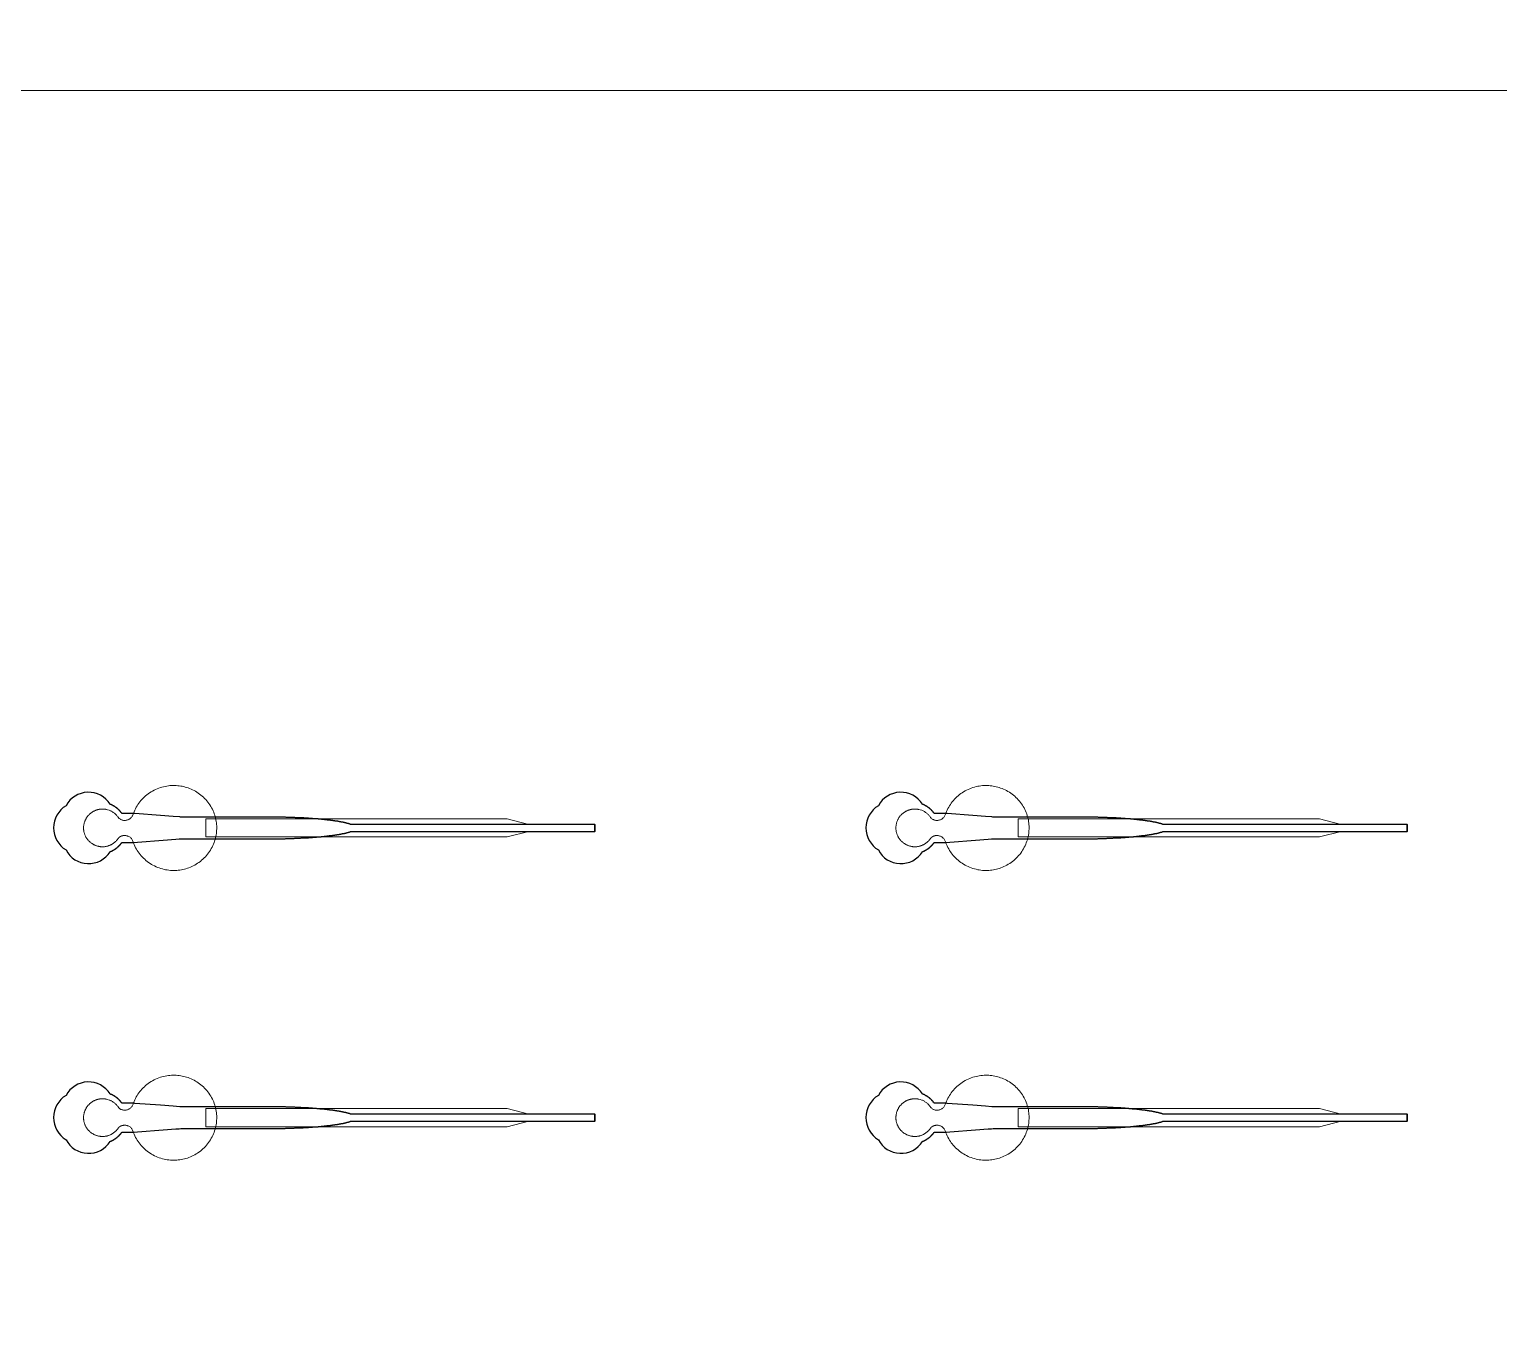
# Model space of a CAD drawing. Header units: inches. Extents: x -52997 to 52003, y -52254 to 52746.
# Drawn here: x 12272 to 22411, y 8292 to 17323 of the extents above; entities that cross this region are included whole.
import ezdxf

# ---------------------------------------------------------------- set-up
doc = ezdxf.new("R2010")
doc.units = ezdxf.units.IN
doc.header["$MEASUREMENT"] = 0
doc.layers.add('1', color=1, linetype='Continuous')
doc.layers.add('2', color=140, linetype='Continuous', lineweight=0)
doc.layers.add('3', color=90, linetype='Continuous', lineweight=0)

msp = doc.modelspace()

# ---------------------------------------------------------------- linework, layer by layer
at = {"layer": '1'}
for points in [[(-16283, -47486), (0, -47486), (16283, -47486, 5.999107)], [(-16250, -47286), (0, -47286), (16250, -47286, 5.986812)], [(-13686, -45486), (0, -45486), (13686, -45486, 6.794322)], [(12829, 11646), (12829, 11647), (12830, 11647), (12831, 11647), (12832, 11648), (12833, 11648), (12834, 11648), (12835, 11649), (12835, 11649), (12836, 11649), (12837, 11650), (12838, 11650), (12839, 11650), (12840, 11651), (12841, 11651), (12841, 11652), (12842, 11652), (12843, 11653), (12844, 11653), (12845, 11653), (12846, 11654), (12847, 11654), (12847, 11655), (12848, 11655), (12849, 11656), (12850, 11656), (12851, 11657), (12852, 11657), (12853, 11658), (12853, 11658), (12854, 11658), (12855, 11659), (12856, 11659), (12857, 11660), (12858, 11661), (12858, 11661), (12859, 11662), (12860, 11662), (12861, 11663), (12862, 11663), (12863, 11664), (12864, 11664), (12864, 11665), (12865, 11665), (12866, 11666), (12867, 11667), (12868, 11667), (12869, 11668), (12869, 11668), (12870, 11669), (12871, 11670), (12872, 11670), (12873, 11671), (12873, 11671), (12874, 11672), (12875, 11673), (12876, 11673), (12877, 11674), (12877, 11675), (12878, 11675), (12879, 11676), (12880, 11677), (12881, 11677), (12881, 11678), (12882, 11679), (12883, 11679), (12884, 11680), (12884, 11681), (12885, 11681), (12886, 11682), (12887, 11683), (12887, 11683), (12888, 11684), (12889, 11685), (12890, 11685), (12890, 11686), (12891, 11687), (12892, 11688), (12893, 11688), (12893, 11689), (12894, 11690), (12895, 11690), (12895, 11691), (12896, 11692), (12897, 11693), (12897, 11693), (12898, 11694), (12899, 11695), (12899, 11696), (12900, 11696), (12901, 11697), (12901, 11698), (12902, 11699), (12903, 11699), (12903, 11700), (12904, 11701), (12904, 11702), (12905, 11702), (12906, 11703), (12906, 11704), (12907, 11705), (12907, 11705), (12908, 11706), (12908, 11707), (12909, 11708), (12910, 11709), (12910, 11709), (12911, 11710), (12954, 11710), (12976, 11710), (12987, 11710), (12990, 11710), (12991, 11710), (12991, 11710), (12991, 11710), (12991, 11710), (12991, 11710), (12991, 11710), (12991, 11710), (12992, 11710), (12992, 11710), (12994, 11710), (12996, 11710), (13018, 11712), (13195, 11726), (13283, 11732), (13306, 11734), (13317, 11735), (13317, 11735), (13317, 11735), (13317, 11735), (13317, 11735), (13317, 11735), (13318, 11735), (13578, 11735), (13584, 11735), (13597, 11735), (13697, 11735), (13898, 11735), (13911, 11735), (13917, 11735), (13920, 11735), (13922, 11735), (13922, 11735), (13923, 11735), (13923, 11735), (13923, 11735), (13923, 11735), (13923, 11735), (13923, 11735), (13928, 11735), (13933, 11735), (13937, 11735), (13942, 11735), (13946, 11735), (13951, 11735), (13956, 11735), (13960, 11735), (13965, 11735), (13970, 11735), (13975, 11735), (13979, 11735), (13984, 11735), (13989, 11736), (13993, 11736), (13998, 11736), (14003, 11736), (14008, 11736), (14013, 11736), (14017, 11736), (14022, 11736), (14027, 11736), (14032, 11736), (14037, 11736), (14041, 11737), (14046, 11737), (14051, 11737), (14056, 11737), (14061, 11737), (14066, 11737), (14070, 11737), (14075, 11738), (14080, 11738), (14085, 11738), (14090, 11738), (14095, 11738), (14099, 11738), (14104, 11739), (14109, 11739), (14114, 11739), (14119, 11739), (14123, 11739), (14128, 11740), (14133, 11740), (14138, 11740), (14143, 11740), (14147, 11741), (14152, 11741), (14157, 11741), (14162, 11741), (14166, 11742), (14171, 11742), (14176, 11742), (14181, 11742), (14185, 11743), (14190, 11743), (14195, 11743), (14199, 11743), (14204, 11744), (14209, 11744), (14213, 11744), (14218, 11745), (14222, 11745), (14225, 11745), (14227, 11745), (14229, 11746), (14231, 11746), (14234, 11746), (14236, 11746), (14238, 11746), (14240, 11746), (14243, 11747), (14245, 11747), (14247, 11747), (14249, 11747), (14252, 11747), (14254, 11747), (14256, 11748), (14258, 11748), (14260, 11748), (14263, 11748), (14265, 11748), (14267, 11749), (14269, 11749), (14271, 11749), (14273, 11749), (14276, 11749), (14278, 11750), (14280, 11750), (14282, 11750), (14284, 11750), (14286, 11750), (14288, 11751), (14291, 11751), (14293, 11751), (14295, 11751), (14297, 11751), (14299, 11752), (14301, 11752), (14303, 11752), (14305, 11752), (14307, 11752), (14309, 11753), (14311, 11753), (14313, 11753), (14315, 11753), (14317, 11754), (14319, 11754), (14321, 11754), (14323, 11754), (14325, 11754), (14327, 11755), (14329, 11755), (14331, 11755), (14333, 11755), (14335, 11756), (14337, 11756), (14339, 11756), (14341, 11756), (14343, 11757), (14345, 11757), (14347, 11757), (14349, 11757), (14350, 11757), (14352, 11758), (14354, 11758), (14356, 11758), (14358, 11758), (14360, 11759), (14362, 11759), (14363, 11759), (14365, 11759), (14367, 11760), (14369, 11760), (14371, 11760), (14372, 11760), (14374, 11761), (14376, 11761), (14378, 11761), (14379, 11761), (14381, 11762), (14383, 11762), (14385, 11762), (14386, 11762), (14388, 11763), (14390, 11763), (14391, 11763), (14393, 11763), (14395, 11764), (14396, 11764), (14398, 11764), (14399, 11765), (14401, 11765), (14403, 11765), (14404, 11765), (14406, 11766), (14407, 11766), (14409, 11766), (14411, 11766), (14412, 11767), (14414, 11767), (14415, 11767), (14417, 11767), (14418, 11768), (14420, 11768), (14421, 11768), (14423, 11769), (14424, 11769), (14426, 11769), (14427, 11769), (14428, 11770), (14430, 11770), (14431, 11770), (14433, 11771), (14434, 11771), (14435, 11771), (14437, 11771), (14438, 11772), (14439, 11772), (14441, 11772), (14442, 11772), (14443, 11773), (14445, 11773), (14446, 11773), (14447, 11774), (14449, 11774), (14450, 11774), (14451, 11775), (14452, 11775), (14454, 11775), (14455, 11775), (14456, 11776), (14457, 11776), (14458, 11776), (14459, 11777), (14461, 11777), (14462, 11777), (14463, 11777), (14464, 11778), (14465, 11778), (14466, 11778), (14467, 11779), (14468, 11779), (14470, 11779), (14471, 11779), (14472, 11780), (14473, 11780), (14474, 11780), (14475, 11781), (14476, 11781), (14477, 11781), (14478, 11782), (14479, 11782), (14480, 11782), (14481, 11782), (14482, 11783), (14482, 11783), (14483, 11783), (14484, 11784), (14485, 11784), (14486, 11784), (14487, 11785), (14488, 11785), (16174, 11785), (16174, 11835), (14488, 11835), (14488, 11835), (14487, 11835), (14486, 11836), (14486, 11836), (14485, 11836), (14484, 11837), (14483, 11837), (14482, 11837), (14481, 11838), (14480, 11838), (14479, 11838), (14478, 11838), (14477, 11839), (14476, 11839), (14475, 11839), (14474, 11840), (14473, 11840), (14472, 11840), (14471, 11841), (14470, 11841), (14469, 11841), (14468, 11841), (14467, 11842), (14466, 11842), (14464, 11842), (14463, 11843), (14462, 11843), (14461, 11843), (14460, 11843), (14459, 11844), (14458, 11844), (14456, 11844), (14455, 11845), (14454, 11845), (14453, 11845), (14451, 11846), (14450, 11846), (14449, 11846), (14448, 11846), (14446, 11847), (14445, 11847), (14444, 11847), (14442, 11848), (14441, 11848), (14440, 11848), (14438, 11848), (14437, 11849), (14436, 11849), (14434, 11849), (14433, 11850), (14432, 11850), (14430, 11850), (14429, 11850), (14427, 11851), (14426, 11851), (14424, 11851), (14423, 11851), (14422, 11852), (14420, 11852), (14419, 11852), (14417, 11853), (14416, 11853), (14414, 11853), (14412, 11853), (14411, 11854), (14409, 11854), (14408, 11854), (14406, 11854), (14405, 11855), (14403, 11855), (14401, 11855), (14400, 11856), (14398, 11856), (14397, 11856), (14395, 11856), (14393, 11857), (14392, 11857), (14390, 11857), (14388, 11857), (14387, 11858), (14385, 11858), (14383, 11858), (14381, 11858), (14380, 11859), (14378, 11859), (14376, 11859), (14374, 11859), (14373, 11860), (14371, 11860), (14369, 11860), (14367, 11860), (14366, 11861), (14364, 11861), (14362, 11861), (14360, 11861), (14358, 11862), (14356, 11862), (14355, 11862), (14353, 11862), (14351, 11863), (14349, 11863), (14347, 11863), (14345, 11863), (14343, 11864), (14341, 11864), (14339, 11864), (14337, 11864), (14336, 11864), (14334, 11865), (14332, 11865), (14330, 11865), (14328, 11865), (14326, 11866), (14324, 11866), (14322, 11866), (14320, 11866), (14318, 11867), (14316, 11867), (14314, 11867), (14312, 11867), (14310, 11867), (14308, 11868), (14306, 11868), (14303, 11868), (14301, 11868), (14299, 11868), (14297, 11869), (14295, 11869), (14293, 11869), (14291, 11869), (14289, 11869), (14287, 11870), (14285, 11870), (14283, 11870), (14280, 11870), (14278, 11870), (14276, 11871), (14274, 11871), (14272, 11871), (14270, 11871), (14267, 11871), (14265, 11872), (14263, 11872), (14261, 11872), (14259, 11872), (14257, 11872), (14254, 11873), (14252, 11873), (14250, 11873), (14248, 11873), (14245, 11873), (14243, 11873), (14241, 11874), (14239, 11874), (14236, 11874), (14234, 11874), (14232, 11874), (14230, 11874), (14227, 11875), (14225, 11875), (14221, 11875), (14216, 11875), (14211, 11876), (14207, 11876), (14202, 11876), (14198, 11877), (14193, 11877), (14188, 11877), (14184, 11878), (14179, 11878), (14174, 11878), (14170, 11878), (14165, 11879), (14160, 11879), (14155, 11879), (14151, 11879), (14146, 11880), (14141, 11880), (14136, 11880), (14132, 11880), (14127, 11881), (14122, 11881), (14117, 11881), (14112, 11881), (14108, 11881), (14103, 11882), (14098, 11882), (14093, 11882), (14088, 11882), (14084, 11882), (14079, 11882), (14074, 11883), (14069, 11883), (14064, 11883), (14060, 11883), (14055, 11883), (14050, 11883), (14045, 11883), (14040, 11884), (14036, 11884), (14031, 11884), (14026, 11884), (14021, 11884), (14016, 11884), (14012, 11884), (14007, 11884), (14002, 11884), (13997, 11884), (13993, 11885), (13988, 11885), (13983, 11885), (13979, 11885), (13974, 11885), (13969, 11885), (13965, 11885), (13960, 11885), (13955, 11885), (13951, 11885), (13946, 11885), (13941, 11885), (13937, 11885), (13935, 11885), (13934, 11885), (13934, 11885), (13934, 11885), (13933, 11885), (13932, 11885), (13925, 11885), (13913, 11885), (13862, 11885), (13658, 11885), (13607, 11885), (13581, 11885), (13575, 11885), (13573, 11885), (13317, 11885), (13317, 11885), (13317, 11885), (13317, 11885), (13317, 11885), (13317, 11885), (13317, 11885), (13315, 11885), (13310, 11886), (13265, 11889), (13177, 11896), (13000, 11909), (12995, 11910), (12992, 11910), (12992, 11910), (12991, 11910), (12991, 11910), (12991, 11910), (12991, 11910), (12991, 11910), (12991, 11910), (12991, 11910), (12991, 11910), (12988, 11910), (12983, 11910), (12972, 11910), (12950, 11910), (12928, 11910), (12917, 11910), (12912, 11910), (12911, 11910), (12911, 11910), (12911, 11910), (12911, 11910), (12911, 11910), (12911, 11910), (12911, 11910), (12910, 11911), (12909, 11912), (12909, 11913), (12908, 11914), (12907, 11915), (12906, 11916), (12905, 11917), (12904, 11918), (12904, 11920), (12903, 11921), (12902, 11922), (12901, 11923), (12900, 11924), (12899, 11925), (12898, 11926), (12897, 11927), (12896, 11928), (12895, 11929), (12894, 11930), (12893, 11932), (12892, 11933), (12891, 11934), (12890, 11935), (12889, 11936), (12888, 11937), (12886, 11938), (12885, 11939), (12884, 11940), (12883, 11941), (12882, 11942), (12881, 11943), (12880, 11944), (12878, 11945), (12877, 11946), (12876, 11947), (12875, 11948), (12874, 11949), (12872, 11950), (12871, 11951), (12870, 11951), (12869, 11952), (12867, 11953), (12866, 11954), (12865, 11955), (12864, 11956), (12862, 11957), (12861, 11958), (12860, 11958), (12858, 11959), (12857, 11960), (12856, 11961), (12854, 11962), (12853, 11962), (12852, 11963), (12850, 11964), (12849, 11965), (12847, 11965), (12846, 11966), (12845, 11967), (12843, 11968), (12842, 11968), (12840, 11969), (12839, 11970), (12838, 11970), (12836, 11971), (12835, 11971), (12833, 11972), (12832, 11973), (12830, 11973), (12829, 11974, 0.576044), (12525, 11964, 0.560065), (12525, 11658, 0.578435)], [(18435, 11646), (18435, 11647), (18436, 11647), (18437, 11647), (18438, 11648), (18439, 11648), (18440, 11648), (18440, 11649), (18441, 11649), (18442, 11649), (18443, 11650), (18444, 11650), (18445, 11650), (18446, 11651), (18446, 11651), (18447, 11652), (18448, 11652), (18449, 11653), (18450, 11653), (18451, 11653), (18452, 11654), (18452, 11654), (18453, 11655), (18454, 11655), (18455, 11656), (18456, 11656), (18457, 11657), (18458, 11657), (18458, 11658), (18459, 11658), (18460, 11658), (18461, 11659), (18462, 11659), (18463, 11660), (18464, 11661), (18464, 11661), (18465, 11662), (18466, 11662), (18467, 11663), (18468, 11663), (18469, 11664), (18469, 11664), (18470, 11665), (18471, 11665), (18472, 11666), (18473, 11667), (18474, 11667), (18474, 11668), (18475, 11668), (18476, 11669), (18477, 11670), (18478, 11670), (18479, 11671), (18479, 11671), (18480, 11672), (18481, 11673), (18482, 11673), (18483, 11674), (18483, 11675), (18484, 11675), (18485, 11676), (18486, 11677), (18486, 11677), (18487, 11678), (18488, 11679), (18489, 11679), (18490, 11680), (18490, 11681), (18491, 11681), (18492, 11682), (18493, 11683), (18493, 11683), (18494, 11684), (18495, 11685), (18496, 11685), (18496, 11686), (18497, 11687), (18498, 11688), (18498, 11688), (18499, 11689), (18500, 11690), (18501, 11690), (18501, 11691), (18502, 11692), (18503, 11693), (18503, 11693), (18504, 11694), (18505, 11695), (18505, 11696), (18506, 11696), (18507, 11697), (18507, 11698), (18508, 11699), (18508, 11699), (18509, 11700), (18510, 11701), (18510, 11702), (18511, 11702), (18511, 11703), (18512, 11704), (18513, 11705), (18513, 11705), (18514, 11706), (18514, 11707), (18515, 11708), (18515, 11709), (18516, 11709), (18517, 11710), (18560, 11710), (18582, 11710), (18593, 11710), (18596, 11710), (18597, 11710), (18597, 11710), (18597, 11710), (18597, 11710), (18597, 11710), (18597, 11710), (18597, 11710), (18597, 11710), (18598, 11710), (18600, 11710), (18602, 11710), (18624, 11712), (18801, 11726), (18889, 11732), (18911, 11734), (18922, 11735), (18923, 11735), (18923, 11735), (18923, 11735), (18923, 11735), (18923, 11735), (18923, 11735), (19184, 11735), (19190, 11735), (19203, 11735), (19303, 11735), (19504, 11735), (19517, 11735), (19523, 11735), (19526, 11735), (19528, 11735), (19528, 11735), (19528, 11735), (19529, 11735), (19529, 11735), (19529, 11735), (19529, 11735), (19529, 11735), (19534, 11735), (19538, 11735), (19543, 11735), (19548, 11735), (19552, 11735), (19557, 11735), (19562, 11735), (19566, 11735), (19571, 11735), (19576, 11735), (19580, 11735), (19585, 11735), (19590, 11735), (19595, 11736), (19599, 11736), (19604, 11736), (19609, 11736), (19614, 11736), (19618, 11736), (19623, 11736), (19628, 11736), (19633, 11736), (19638, 11736), (19642, 11736), (19647, 11737), (19652, 11737), (19657, 11737), (19662, 11737), (19667, 11737), (19671, 11737), (19676, 11737), (19681, 11738), (19686, 11738), (19691, 11738), (19696, 11738), (19700, 11738), (19705, 11738), (19710, 11739), (19715, 11739), (19720, 11739), (19724, 11739), (19729, 11739), (19734, 11740), (19739, 11740), (19744, 11740), (19748, 11740), (19753, 11741), (19758, 11741), (19763, 11741), (19768, 11741), (19772, 11742), (19777, 11742), (19782, 11742), (19786, 11742), (19791, 11743), (19796, 11743), (19800, 11743), (19805, 11743), (19810, 11744), (19814, 11744), (19819, 11744), (19824, 11745), (19828, 11745), (19830, 11745), (19833, 11745), (19835, 11746), (19837, 11746), (19840, 11746), (19842, 11746), (19844, 11746), (19846, 11746), (19849, 11747), (19851, 11747), (19853, 11747), (19855, 11747), (19857, 11747), (19860, 11747), (19862, 11748), (19864, 11748), (19866, 11748), (19868, 11748), (19871, 11748), (19873, 11749), (19875, 11749), (19877, 11749), (19879, 11749), (19881, 11749), (19884, 11750), (19886, 11750), (19888, 11750), (19890, 11750), (19892, 11750), (19894, 11751), (19896, 11751), (19898, 11751), (19901, 11751), (19903, 11751), (19905, 11752), (19907, 11752), (19909, 11752), (19911, 11752), (19913, 11752), (19915, 11753), (19917, 11753), (19919, 11753), (19921, 11753), (19923, 11754), (19925, 11754), (19927, 11754), (19929, 11754), (19931, 11754), (19933, 11755), (19935, 11755), (19937, 11755), (19939, 11755), (19941, 11756), (19943, 11756), (19945, 11756), (19947, 11756), (19949, 11757), (19951, 11757), (19953, 11757), (19954, 11757), (19956, 11757), (19958, 11758), (19960, 11758), (19962, 11758), (19964, 11758), (19966, 11759), (19967, 11759), (19969, 11759), (19971, 11759), (19973, 11760), (19975, 11760), (19976, 11760), (19978, 11760), (19980, 11761), (19982, 11761), (19984, 11761), (19985, 11761), (19987, 11762), (19989, 11762), (19990, 11762), (19992, 11762), (19994, 11763), (19995, 11763), (19997, 11763), (19999, 11763), (20000, 11764), (20002, 11764), (20004, 11764), (20005, 11765), (20007, 11765), (20009, 11765), (20010, 11765), (20012, 11766), (20013, 11766), (20015, 11766), (20016, 11766), (20018, 11767), (20020, 11767), (20021, 11767), (20023, 11767), (20024, 11768), (20026, 11768), (20027, 11768), (20029, 11769), (20030, 11769), (20031, 11769), (20033, 11769), (20034, 11770), (20036, 11770), (20037, 11770), (20039, 11771), (20040, 11771), (20041, 11771), (20043, 11771), (20044, 11772), (20045, 11772), (20047, 11772), (20048, 11772), (20049, 11773), (20051, 11773), (20052, 11773), (20053, 11774), (20054, 11774), (20056, 11774), (20057, 11775), (20058, 11775), (20059, 11775), (20061, 11775), (20062, 11776), (20063, 11776), (20064, 11776), (20065, 11777), (20067, 11777), (20068, 11777), (20069, 11777), (20070, 11778), (20071, 11778), (20072, 11778), (20073, 11779), (20074, 11779), (20075, 11779), (20076, 11779), (20078, 11780), (20079, 11780), (20080, 11780), (20081, 11781), (20082, 11781), (20083, 11781), (20084, 11782), (20085, 11782), (20086, 11782), (20086, 11782), (20087, 11783), (20088, 11783), (20089, 11783), (20090, 11784), (20091, 11784), (20092, 11784), (20093, 11785), (20094, 11785), (21780, 11785), (21780, 11835), (20094, 11835), (20094, 11835), (20093, 11835), (20092, 11836), (20091, 11836), (20091, 11836), (20090, 11837), (20089, 11837), (20088, 11837), (20087, 11838), (20086, 11838), (20085, 11838), (20084, 11838), (20083, 11839), (20082, 11839), (20081, 11839), (20080, 11840), (20079, 11840), (20078, 11840), (20077, 11841), (20076, 11841), (20075, 11841), (20074, 11841), (20073, 11842), (20071, 11842), (20070, 11842), (20069, 11843), (20068, 11843), (20067, 11843), (20066, 11843), (20065, 11844), (20063, 11844), (20062, 11844), (20061, 11845), (20060, 11845), (20059, 11845), (20057, 11846), (20056, 11846), (20055, 11846), (20054, 11846), (20052, 11847), (20051, 11847), (20050, 11847), (20048, 11848), (20047, 11848), (20046, 11848), (20044, 11848), (20043, 11849), (20042, 11849), (20040, 11849), (20039, 11850), (20037, 11850), (20036, 11850), (20035, 11850), (20033, 11851), (20032, 11851), (20030, 11851), (20029, 11851), (20027, 11852), (20026, 11852), (20024, 11852), (20023, 11853), (20021, 11853), (20020, 11853), (20018, 11853), (20017, 11854), (20015, 11854), (20014, 11854), (20012, 11854), (20011, 11855), (20009, 11855), (20007, 11855), (20006, 11856), (20004, 11856), (20002, 11856), (20001, 11856), (19999, 11857), (19998, 11857), (19996, 11857), (19994, 11857), (19992, 11858), (19991, 11858), (19989, 11858), (19987, 11858), (19986, 11859), (19984, 11859), (19982, 11859), (19980, 11859), (19979, 11860), (19977, 11860), (19975, 11860), (19973, 11860), (19971, 11861), (19970, 11861), (19968, 11861), (19966, 11861), (19964, 11862), (19962, 11862), (19960, 11862), (19959, 11862), (19957, 11863), (19955, 11863), (19953, 11863), (19951, 11863), (19949, 11864), (19947, 11864), (19945, 11864), (19943, 11864), (19941, 11864), (19939, 11865), (19938, 11865), (19936, 11865), (19934, 11865), (19932, 11866), (19930, 11866), (19928, 11866), (19926, 11866), (19924, 11867), (19922, 11867), (19920, 11867), (19918, 11867), (19916, 11867), (19913, 11868), (19911, 11868), (19909, 11868), (19907, 11868), (19905, 11868), (19903, 11869), (19901, 11869), (19899, 11869), (19897, 11869), (19895, 11869), (19893, 11870), (19891, 11870), (19888, 11870), (19886, 11870), (19884, 11870), (19882, 11871), (19880, 11871), (19878, 11871), (19875, 11871), (19873, 11871), (19871, 11872), (19869, 11872), (19867, 11872), (19865, 11872), (19862, 11872), (19860, 11873), (19858, 11873), (19856, 11873), (19854, 11873), (19851, 11873), (19849, 11873), (19847, 11874), (19845, 11874), (19842, 11874), (19840, 11874), (19838, 11874), (19836, 11874), (19833, 11875), (19831, 11875), (19827, 11875), (19822, 11875), (19817, 11876), (19813, 11876), (19808, 11876), (19804, 11877), (19799, 11877), (19794, 11877), (19790, 11878), (19785, 11878), (19780, 11878), (19775, 11878), (19771, 11879), (19766, 11879), (19761, 11879), (19757, 11879), (19752, 11880), (19747, 11880), (19742, 11880), (19737, 11880), (19733, 11881), (19728, 11881), (19723, 11881), (19718, 11881), (19714, 11881), (19709, 11882), (19704, 11882), (19699, 11882), (19694, 11882), (19689, 11882), (19685, 11882), (19680, 11883), (19675, 11883), (19670, 11883), (19665, 11883), (19661, 11883), (19656, 11883), (19651, 11883), (19646, 11884), (19641, 11884), (19637, 11884), (19632, 11884), (19627, 11884), (19622, 11884), (19618, 11884), (19613, 11884), (19608, 11884), (19603, 11884), (19599, 11885), (19594, 11885), (19589, 11885), (19584, 11885), (19580, 11885), (19575, 11885), (19570, 11885), (19566, 11885), (19561, 11885), (19557, 11885), (19552, 11885), (19547, 11885), (19543, 11885), (19540, 11885), (19540, 11885), (19540, 11885), (19539, 11885), (19539, 11885), (19538, 11885), (19531, 11885), (19518, 11885), (19467, 11885), (19264, 11885), (19213, 11885), (19187, 11885), (19181, 11885), (19179, 11885), (18923, 11885), (18923, 11885), (18923, 11885), (18923, 11885), (18923, 11885), (18923, 11885), (18922, 11885), (18921, 11885), (18915, 11886), (18871, 11889), (18783, 11896), (18606, 11909), (18601, 11910), (18598, 11910), (18597, 11910), (18597, 11910), (18597, 11910), (18597, 11910), (18597, 11910), (18597, 11910), (18597, 11910), (18597, 11910), (18597, 11910), (18594, 11910), (18588, 11910), (18577, 11910), (18556, 11910), (18534, 11910), (18523, 11910), (18518, 11910), (18517, 11910), (18517, 11910), (18517, 11910), (18517, 11910), (18517, 11910), (18517, 11910), (18517, 11910), (18516, 11911), (18515, 11912), (18515, 11913), (18514, 11914), (18513, 11915), (18512, 11916), (18511, 11917), (18510, 11918), (18509, 11920), (18508, 11921), (18508, 11922), (18507, 11923), (18506, 11924), (18505, 11925), (18504, 11926), (18503, 11927), (18502, 11928), (18501, 11929), (18500, 11930), (18499, 11932), (18498, 11933), (18497, 11934), (18496, 11935), (18495, 11936), (18493, 11937), (18492, 11938), (18491, 11939), (18490, 11940), (18489, 11941), (18488, 11942), (18487, 11943), (18486, 11944), (18484, 11945), (18483, 11946), (18482, 11947), (18481, 11948), (18480, 11949), (18478, 11950), (18477, 11951), (18476, 11951), (18475, 11952), (18473, 11953), (18472, 11954), (18471, 11955), (18469, 11956), (18468, 11957), (18467, 11958), (18466, 11958), (18464, 11959), (18463, 11960), (18461, 11961), (18460, 11962), (18459, 11962), (18457, 11963), (18456, 11964), (18455, 11965), (18453, 11965), (18452, 11966), (18451, 11967), (18449, 11968), (18448, 11968), (18446, 11969), (18445, 11970), (18443, 11970), (18442, 11971), (18441, 11971), (18439, 11972), (18438, 11973), (18436, 11973), (18435, 11974, 0.576044), (18131, 11964, 0.560065), (18131, 11658, 0.578435)], [(12829, 9646), (12829, 9647), (12830, 9647), (12831, 9647), (12832, 9648), (12833, 9648), (12834, 9648), (12835, 9649), (12835, 9649), (12836, 9649), (12837, 9650), (12838, 9650), (12839, 9650), (12840, 9651), (12841, 9651), (12841, 9652), (12842, 9652), (12843, 9653), (12844, 9653), (12845, 9653), (12846, 9654), (12847, 9654), (12847, 9655), (12848, 9655), (12849, 9656), (12850, 9656), (12851, 9657), (12852, 9657), (12853, 9658), (12853, 9658), (12854, 9658), (12855, 9659), (12856, 9659), (12857, 9660), (12858, 9661), (12858, 9661), (12859, 9662), (12860, 9662), (12861, 9663), (12862, 9663), (12863, 9664), (12864, 9664), (12864, 9665), (12865, 9665), (12866, 9666), (12867, 9667), (12868, 9667), (12869, 9668), (12869, 9668), (12870, 9669), (12871, 9670), (12872, 9670), (12873, 9671), (12873, 9671), (12874, 9672), (12875, 9673), (12876, 9673), (12877, 9674), (12877, 9675), (12878, 9675), (12879, 9676), (12880, 9677), (12881, 9677), (12881, 9678), (12882, 9679), (12883, 9679), (12884, 9680), (12884, 9681), (12885, 9681), (12886, 9682), (12887, 9683), (12887, 9683), (12888, 9684), (12889, 9685), (12890, 9685), (12890, 9686), (12891, 9687), (12892, 9688), (12893, 9688), (12893, 9689), (12894, 9690), (12895, 9690), (12895, 9691), (12896, 9692), (12897, 9693), (12897, 9693), (12898, 9694), (12899, 9695), (12899, 9696), (12900, 9696), (12901, 9697), (12901, 9698), (12902, 9699), (12903, 9699), (12903, 9700), (12904, 9701), (12904, 9702), (12905, 9702), (12906, 9703), (12906, 9704), (12907, 9705), (12907, 9705), (12908, 9706), (12908, 9707), (12909, 9708), (12910, 9709), (12910, 9709), (12911, 9710), (12954, 9710), (12976, 9710), (12987, 9710), (12990, 9710), (12991, 9710), (12991, 9710), (12991, 9710), (12991, 9710), (12991, 9710), (12991, 9710), (12991, 9710), (12992, 9710), (12992, 9710), (12994, 9710), (12996, 9710), (13018, 9712), (13195, 9726), (13283, 9732), (13306, 9734), (13317, 9735), (13317, 9735), (13317, 9735), (13317, 9735), (13317, 9735), (13317, 9735), (13318, 9735), (13578, 9735), (13584, 9735), (13597, 9735), (13697, 9735), (13898, 9735), (13911, 9735), (13917, 9735), (13920, 9735), (13922, 9735), (13922, 9735), (13923, 9735), (13923, 9735), (13923, 9735), (13923, 9735), (13923, 9735), (13923, 9735), (13928, 9735), (13933, 9735), (13937, 9735), (13942, 9735), (13946, 9735), (13951, 9735), (13956, 9735), (13960, 9735), (13965, 9735), (13970, 9735), (13975, 9735), (13979, 9735), (13984, 9735), (13989, 9736), (13993, 9736), (13998, 9736), (14003, 9736), (14008, 9736), (14013, 9736), (14017, 9736), (14022, 9736), (14027, 9736), (14032, 9736), (14037, 9736), (14041, 9737), (14046, 9737), (14051, 9737), (14056, 9737), (14061, 9737), (14066, 9737), (14070, 9737), (14075, 9738), (14080, 9738), (14085, 9738), (14090, 9738), (14095, 9738), (14099, 9738), (14104, 9739), (14109, 9739), (14114, 9739), (14119, 9739), (14123, 9739), (14128, 9740), (14133, 9740), (14138, 9740), (14143, 9740), (14147, 9741), (14152, 9741), (14157, 9741), (14162, 9741), (14166, 9742), (14171, 9742), (14176, 9742), (14181, 9742), (14185, 9743), (14190, 9743), (14195, 9743), (14199, 9743), (14204, 9744), (14209, 9744), (14213, 9744), (14218, 9745), (14222, 9745), (14225, 9745), (14227, 9745), (14229, 9746), (14231, 9746), (14234, 9746), (14236, 9746), (14238, 9746), (14240, 9746), (14243, 9747), (14245, 9747), (14247, 9747), (14249, 9747), (14252, 9747), (14254, 9747), (14256, 9748), (14258, 9748), (14260, 9748), (14263, 9748), (14265, 9748), (14267, 9749), (14269, 9749), (14271, 9749), (14273, 9749), (14276, 9749), (14278, 9750), (14280, 9750), (14282, 9750), (14284, 9750), (14286, 9750), (14288, 9751), (14291, 9751), (14293, 9751), (14295, 9751), (14297, 9751), (14299, 9752), (14301, 9752), (14303, 9752), (14305, 9752), (14307, 9752), (14309, 9753), (14311, 9753), (14313, 9753), (14315, 9753), (14317, 9754), (14319, 9754), (14321, 9754), (14323, 9754), (14325, 9754), (14327, 9755), (14329, 9755), (14331, 9755), (14333, 9755), (14335, 9756), (14337, 9756), (14339, 9756), (14341, 9756), (14343, 9757), (14345, 9757), (14347, 9757), (14349, 9757), (14350, 9757), (14352, 9758), (14354, 9758), (14356, 9758), (14358, 9758), (14360, 9759), (14362, 9759), (14363, 9759), (14365, 9759), (14367, 9760), (14369, 9760), (14371, 9760), (14372, 9760), (14374, 9761), (14376, 9761), (14378, 9761), (14379, 9761), (14381, 9762), (14383, 9762), (14385, 9762), (14386, 9762), (14388, 9763), (14390, 9763), (14391, 9763), (14393, 9763), (14395, 9764), (14396, 9764), (14398, 9764), (14399, 9765), (14401, 9765), (14403, 9765), (14404, 9765), (14406, 9766), (14407, 9766), (14409, 9766), (14411, 9766), (14412, 9767), (14414, 9767), (14415, 9767), (14417, 9767), (14418, 9768), (14420, 9768), (14421, 9768), (14423, 9769), (14424, 9769), (14426, 9769), (14427, 9769), (14428, 9770), (14430, 9770), (14431, 9770), (14433, 9771), (14434, 9771), (14435, 9771), (14437, 9771), (14438, 9772), (14439, 9772), (14441, 9772), (14442, 9772), (14443, 9773), (14445, 9773), (14446, 9773), (14447, 9774), (14449, 9774), (14450, 9774), (14451, 9775), (14452, 9775), (14454, 9775), (14455, 9775), (14456, 9776), (14457, 9776), (14458, 9776), (14459, 9777), (14461, 9777), (14462, 9777), (14463, 9777), (14464, 9778), (14465, 9778), (14466, 9778), (14467, 9779), (14468, 9779), (14470, 9779), (14471, 9779), (14472, 9780), (14473, 9780), (14474, 9780), (14475, 9781), (14476, 9781), (14477, 9781), (14478, 9782), (14479, 9782), (14480, 9782), (14481, 9782), (14482, 9783), (14482, 9783), (14483, 9783), (14484, 9784), (14485, 9784), (14486, 9784), (14487, 9785), (14488, 9785), (16174, 9785), (16174, 9835), (14488, 9835), (14488, 9835), (14487, 9835), (14486, 9836), (14486, 9836), (14485, 9836), (14484, 9837), (14483, 9837), (14482, 9837), (14481, 9838), (14480, 9838), (14479, 9838), (14478, 9838), (14477, 9839), (14476, 9839), (14475, 9839), (14474, 9840), (14473, 9840), (14472, 9840), (14471, 9841), (14470, 9841), (14469, 9841), (14468, 9841), (14467, 9842), (14466, 9842), (14464, 9842), (14463, 9843), (14462, 9843), (14461, 9843), (14460, 9843), (14459, 9844), (14458, 9844), (14456, 9844), (14455, 9845), (14454, 9845), (14453, 9845), (14451, 9846), (14450, 9846), (14449, 9846), (14448, 9846), (14446, 9847), (14445, 9847), (14444, 9847), (14442, 9848), (14441, 9848), (14440, 9848), (14438, 9848), (14437, 9849), (14436, 9849), (14434, 9849), (14433, 9850), (14432, 9850), (14430, 9850), (14429, 9850), (14427, 9851), (14426, 9851), (14424, 9851), (14423, 9851), (14422, 9852), (14420, 9852), (14419, 9852), (14417, 9853), (14416, 9853), (14414, 9853), (14412, 9853), (14411, 9854), (14409, 9854), (14408, 9854), (14406, 9854), (14405, 9855), (14403, 9855), (14401, 9855), (14400, 9856), (14398, 9856), (14397, 9856), (14395, 9856), (14393, 9857), (14392, 9857), (14390, 9857), (14388, 9857), (14387, 9858), (14385, 9858), (14383, 9858), (14381, 9858), (14380, 9859), (14378, 9859), (14376, 9859), (14374, 9859), (14373, 9860), (14371, 9860), (14369, 9860), (14367, 9860), (14366, 9861), (14364, 9861), (14362, 9861), (14360, 9861), (14358, 9862), (14356, 9862), (14355, 9862), (14353, 9862), (14351, 9863), (14349, 9863), (14347, 9863), (14345, 9863), (14343, 9864), (14341, 9864), (14339, 9864), (14337, 9864), (14336, 9864), (14334, 9865), (14332, 9865), (14330, 9865), (14328, 9865), (14326, 9866), (14324, 9866), (14322, 9866), (14320, 9866), (14318, 9867), (14316, 9867), (14314, 9867), (14312, 9867), (14310, 9867), (14308, 9868), (14306, 9868), (14303, 9868), (14301, 9868), (14299, 9868), (14297, 9869), (14295, 9869), (14293, 9869), (14291, 9869), (14289, 9869), (14287, 9870), (14285, 9870), (14283, 9870), (14280, 9870), (14278, 9870), (14276, 9871), (14274, 9871), (14272, 9871), (14270, 9871), (14267, 9871), (14265, 9872), (14263, 9872), (14261, 9872), (14259, 9872), (14257, 9872), (14254, 9873), (14252, 9873), (14250, 9873), (14248, 9873), (14245, 9873), (14243, 9873), (14241, 9874), (14239, 9874), (14236, 9874), (14234, 9874), (14232, 9874), (14230, 9874), (14227, 9875), (14225, 9875), (14221, 9875), (14216, 9875), (14211, 9876), (14207, 9876), (14202, 9876), (14198, 9877), (14193, 9877), (14188, 9877), (14184, 9878), (14179, 9878), (14174, 9878), (14170, 9878), (14165, 9879), (14160, 9879), (14155, 9879), (14151, 9879), (14146, 9880), (14141, 9880), (14136, 9880), (14132, 9880), (14127, 9881), (14122, 9881), (14117, 9881), (14112, 9881), (14108, 9881), (14103, 9882), (14098, 9882), (14093, 9882), (14088, 9882), (14084, 9882), (14079, 9882), (14074, 9883), (14069, 9883), (14064, 9883), (14060, 9883), (14055, 9883), (14050, 9883), (14045, 9883), (14040, 9884), (14036, 9884), (14031, 9884), (14026, 9884), (14021, 9884), (14016, 9884), (14012, 9884), (14007, 9884), (14002, 9884), (13997, 9884), (13993, 9885), (13988, 9885), (13983, 9885), (13979, 9885), (13974, 9885), (13969, 9885), (13965, 9885), (13960, 9885), (13955, 9885), (13951, 9885), (13946, 9885), (13941, 9885), (13937, 9885), (13935, 9885), (13934, 9885), (13934, 9885), (13934, 9885), (13933, 9885), (13932, 9885), (13925, 9885), (13913, 9885), (13862, 9885), (13658, 9885), (13607, 9885), (13581, 9885), (13575, 9885), (13573, 9885), (13317, 9885), (13317, 9885), (13317, 9885), (13317, 9885), (13317, 9885), (13317, 9885), (13317, 9885), (13315, 9885), (13310, 9886), (13265, 9889), (13177, 9896), (13000, 9909), (12995, 9910), (12992, 9910), (12992, 9910), (12991, 9910), (12991, 9910), (12991, 9910), (12991, 9910), (12991, 9910), (12991, 9910), (12991, 9910), (12991, 9910), (12988, 9910), (12983, 9910), (12972, 9910), (12950, 9910), (12928, 9910), (12917, 9910), (12912, 9910), (12911, 9910), (12911, 9910), (12911, 9910), (12911, 9910), (12911, 9910), (12911, 9910), (12911, 9910), (12910, 9911), (12909, 9912), (12909, 9913), (12908, 9914), (12907, 9915), (12906, 9916), (12905, 9917), (12904, 9918), (12904, 9920), (12903, 9921), (12902, 9922), (12901, 9923), (12900, 9924), (12899, 9925), (12898, 9926), (12897, 9927), (12896, 9928), (12895, 9929), (12894, 9930), (12893, 9932), (12892, 9933), (12891, 9934), (12890, 9935), (12889, 9936), (12888, 9937), (12886, 9938), (12885, 9939), (12884, 9940), (12883, 9941), (12882, 9942), (12881, 9943), (12880, 9944), (12878, 9945), (12877, 9946), (12876, 9947), (12875, 9948), (12874, 9949), (12872, 9950), (12871, 9951), (12870, 9951), (12869, 9952), (12867, 9953), (12866, 9954), (12865, 9955), (12864, 9956), (12862, 9957), (12861, 9958), (12860, 9958), (12858, 9959), (12857, 9960), (12856, 9961), (12854, 9962), (12853, 9962), (12852, 9963), (12850, 9964), (12849, 9965), (12847, 9965), (12846, 9966), (12845, 9967), (12843, 9968), (12842, 9968), (12840, 9969), (12839, 9970), (12838, 9970), (12836, 9971), (12835, 9971), (12833, 9972), (12832, 9973), (12830, 9973), (12829, 9974, 0.576044), (12525, 9964, 0.560065), (12525, 9658, 0.578435)], [(18435, 9646), (18435, 9647), (18436, 9647), (18437, 9647), (18438, 9648), (18439, 9648), (18440, 9648), (18440, 9649), (18441, 9649), (18442, 9649), (18443, 9650), (18444, 9650), (18445, 9650), (18446, 9651), (18446, 9651), (18447, 9652), (18448, 9652), (18449, 9653), (18450, 9653), (18451, 9653), (18452, 9654), (18452, 9654), (18453, 9655), (18454, 9655), (18455, 9656), (18456, 9656), (18457, 9657), (18458, 9657), (18458, 9658), (18459, 9658), (18460, 9658), (18461, 9659), (18462, 9659), (18463, 9660), (18464, 9661), (18464, 9661), (18465, 9662), (18466, 9662), (18467, 9663), (18468, 9663), (18469, 9664), (18469, 9664), (18470, 9665), (18471, 9665), (18472, 9666), (18473, 9667), (18474, 9667), (18474, 9668), (18475, 9668), (18476, 9669), (18477, 9670), (18478, 9670), (18479, 9671), (18479, 9671), (18480, 9672), (18481, 9673), (18482, 9673), (18483, 9674), (18483, 9675), (18484, 9675), (18485, 9676), (18486, 9677), (18486, 9677), (18487, 9678), (18488, 9679), (18489, 9679), (18490, 9680), (18490, 9681), (18491, 9681), (18492, 9682), (18493, 9683), (18493, 9683), (18494, 9684), (18495, 9685), (18496, 9685), (18496, 9686), (18497, 9687), (18498, 9688), (18498, 9688), (18499, 9689), (18500, 9690), (18501, 9690), (18501, 9691), (18502, 9692), (18503, 9693), (18503, 9693), (18504, 9694), (18505, 9695), (18505, 9696), (18506, 9696), (18507, 9697), (18507, 9698), (18508, 9699), (18508, 9699), (18509, 9700), (18510, 9701), (18510, 9702), (18511, 9702), (18511, 9703), (18512, 9704), (18513, 9705), (18513, 9705), (18514, 9706), (18514, 9707), (18515, 9708), (18515, 9709), (18516, 9709), (18517, 9710), (18560, 9710), (18582, 9710), (18593, 9710), (18596, 9710), (18597, 9710), (18597, 9710), (18597, 9710), (18597, 9710), (18597, 9710), (18597, 9710), (18597, 9710), (18597, 9710), (18598, 9710), (18600, 9710), (18602, 9710), (18624, 9712), (18801, 9726), (18889, 9732), (18911, 9734), (18922, 9735), (18923, 9735), (18923, 9735), (18923, 9735), (18923, 9735), (18923, 9735), (18923, 9735), (19184, 9735), (19190, 9735), (19203, 9735), (19303, 9735), (19504, 9735), (19517, 9735), (19523, 9735), (19526, 9735), (19528, 9735), (19528, 9735), (19528, 9735), (19529, 9735), (19529, 9735), (19529, 9735), (19529, 9735), (19529, 9735), (19534, 9735), (19538, 9735), (19543, 9735), (19548, 9735), (19552, 9735), (19557, 9735), (19562, 9735), (19566, 9735), (19571, 9735), (19576, 9735), (19580, 9735), (19585, 9735), (19590, 9735), (19595, 9736), (19599, 9736), (19604, 9736), (19609, 9736), (19614, 9736), (19618, 9736), (19623, 9736), (19628, 9736), (19633, 9736), (19638, 9736), (19642, 9736), (19647, 9737), (19652, 9737), (19657, 9737), (19662, 9737), (19667, 9737), (19671, 9737), (19676, 9737), (19681, 9738), (19686, 9738), (19691, 9738), (19696, 9738), (19700, 9738), (19705, 9738), (19710, 9739), (19715, 9739), (19720, 9739), (19724, 9739), (19729, 9739), (19734, 9740), (19739, 9740), (19744, 9740), (19748, 9740), (19753, 9741), (19758, 9741), (19763, 9741), (19768, 9741), (19772, 9742), (19777, 9742), (19782, 9742), (19786, 9742), (19791, 9743), (19796, 9743), (19800, 9743), (19805, 9743), (19810, 9744), (19814, 9744), (19819, 9744), (19824, 9745), (19828, 9745), (19830, 9745), (19833, 9745), (19835, 9746), (19837, 9746), (19840, 9746), (19842, 9746), (19844, 9746), (19846, 9746), (19849, 9747), (19851, 9747), (19853, 9747), (19855, 9747), (19857, 9747), (19860, 9747), (19862, 9748), (19864, 9748), (19866, 9748), (19868, 9748), (19871, 9748), (19873, 9749), (19875, 9749), (19877, 9749), (19879, 9749), (19881, 9749), (19884, 9750), (19886, 9750), (19888, 9750), (19890, 9750), (19892, 9750), (19894, 9751), (19896, 9751), (19898, 9751), (19901, 9751), (19903, 9751), (19905, 9752), (19907, 9752), (19909, 9752), (19911, 9752), (19913, 9752), (19915, 9753), (19917, 9753), (19919, 9753), (19921, 9753), (19923, 9754), (19925, 9754), (19927, 9754), (19929, 9754), (19931, 9754), (19933, 9755), (19935, 9755), (19937, 9755), (19939, 9755), (19941, 9756), (19943, 9756), (19945, 9756), (19947, 9756), (19949, 9757), (19951, 9757), (19953, 9757), (19954, 9757), (19956, 9757), (19958, 9758), (19960, 9758), (19962, 9758), (19964, 9758), (19966, 9759), (19967, 9759), (19969, 9759), (19971, 9759), (19973, 9760), (19975, 9760), (19976, 9760), (19978, 9760), (19980, 9761), (19982, 9761), (19984, 9761), (19985, 9761), (19987, 9762), (19989, 9762), (19990, 9762), (19992, 9762), (19994, 9763), (19995, 9763), (19997, 9763), (19999, 9763), (20000, 9764), (20002, 9764), (20004, 9764), (20005, 9765), (20007, 9765), (20009, 9765), (20010, 9765), (20012, 9766), (20013, 9766), (20015, 9766), (20016, 9766), (20018, 9767), (20020, 9767), (20021, 9767), (20023, 9767), (20024, 9768), (20026, 9768), (20027, 9768), (20029, 9769), (20030, 9769), (20031, 9769), (20033, 9769), (20034, 9770), (20036, 9770), (20037, 9770), (20039, 9771), (20040, 9771), (20041, 9771), (20043, 9771), (20044, 9772), (20045, 9772), (20047, 9772), (20048, 9772), (20049, 9773), (20051, 9773), (20052, 9773), (20053, 9774), (20054, 9774), (20056, 9774), (20057, 9775), (20058, 9775), (20059, 9775), (20061, 9775), (20062, 9776), (20063, 9776), (20064, 9776), (20065, 9777), (20067, 9777), (20068, 9777), (20069, 9777), (20070, 9778), (20071, 9778), (20072, 9778), (20073, 9779), (20074, 9779), (20075, 9779), (20076, 9779), (20078, 9780), (20079, 9780), (20080, 9780), (20081, 9781), (20082, 9781), (20083, 9781), (20084, 9782), (20085, 9782), (20086, 9782), (20086, 9782), (20087, 9783), (20088, 9783), (20089, 9783), (20090, 9784), (20091, 9784), (20092, 9784), (20093, 9785), (20094, 9785), (21780, 9785), (21780, 9835), (20094, 9835), (20094, 9835), (20093, 9835), (20092, 9836), (20091, 9836), (20091, 9836), (20090, 9837), (20089, 9837), (20088, 9837), (20087, 9838), (20086, 9838), (20085, 9838), (20084, 9838), (20083, 9839), (20082, 9839), (20081, 9839), (20080, 9840), (20079, 9840), (20078, 9840), (20077, 9841), (20076, 9841), (20075, 9841), (20074, 9841), (20073, 9842), (20071, 9842), (20070, 9842), (20069, 9843), (20068, 9843), (20067, 9843), (20066, 9843), (20065, 9844), (20063, 9844), (20062, 9844), (20061, 9845), (20060, 9845), (20059, 9845), (20057, 9846), (20056, 9846), (20055, 9846), (20054, 9846), (20052, 9847), (20051, 9847), (20050, 9847), (20048, 9848), (20047, 9848), (20046, 9848), (20044, 9848), (20043, 9849), (20042, 9849), (20040, 9849), (20039, 9850), (20037, 9850), (20036, 9850), (20035, 9850), (20033, 9851), (20032, 9851), (20030, 9851), (20029, 9851), (20027, 9852), (20026, 9852), (20024, 9852), (20023, 9853), (20021, 9853), (20020, 9853), (20018, 9853), (20017, 9854), (20015, 9854), (20014, 9854), (20012, 9854), (20011, 9855), (20009, 9855), (20007, 9855), (20006, 9856), (20004, 9856), (20002, 9856), (20001, 9856), (19999, 9857), (19998, 9857), (19996, 9857), (19994, 9857), (19992, 9858), (19991, 9858), (19989, 9858), (19987, 9858), (19986, 9859), (19984, 9859), (19982, 9859), (19980, 9859), (19979, 9860), (19977, 9860), (19975, 9860), (19973, 9860), (19971, 9861), (19970, 9861), (19968, 9861), (19966, 9861), (19964, 9862), (19962, 9862), (19960, 9862), (19959, 9862), (19957, 9863), (19955, 9863), (19953, 9863), (19951, 9863), (19949, 9864), (19947, 9864), (19945, 9864), (19943, 9864), (19941, 9864), (19939, 9865), (19938, 9865), (19936, 9865), (19934, 9865), (19932, 9866), (19930, 9866), (19928, 9866), (19926, 9866), (19924, 9867), (19922, 9867), (19920, 9867), (19918, 9867), (19916, 9867), (19913, 9868), (19911, 9868), (19909, 9868), (19907, 9868), (19905, 9868), (19903, 9869), (19901, 9869), (19899, 9869), (19897, 9869), (19895, 9869), (19893, 9870), (19891, 9870), (19888, 9870), (19886, 9870), (19884, 9870), (19882, 9871), (19880, 9871), (19878, 9871), (19875, 9871), (19873, 9871), (19871, 9872), (19869, 9872), (19867, 9872), (19865, 9872), (19862, 9872), (19860, 9873), (19858, 9873), (19856, 9873), (19854, 9873), (19851, 9873), (19849, 9873), (19847, 9874), (19845, 9874), (19842, 9874), (19840, 9874), (19838, 9874), (19836, 9874), (19833, 9875), (19831, 9875), (19827, 9875), (19822, 9875), (19817, 9876), (19813, 9876), (19808, 9876), (19804, 9877), (19799, 9877), (19794, 9877), (19790, 9878), (19785, 9878), (19780, 9878), (19775, 9878), (19771, 9879), (19766, 9879), (19761, 9879), (19757, 9879), (19752, 9880), (19747, 9880), (19742, 9880), (19737, 9880), (19733, 9881), (19728, 9881), (19723, 9881), (19718, 9881), (19714, 9881), (19709, 9882), (19704, 9882), (19699, 9882), (19694, 9882), (19689, 9882), (19685, 9882), (19680, 9883), (19675, 9883), (19670, 9883), (19665, 9883), (19661, 9883), (19656, 9883), (19651, 9883), (19646, 9884), (19641, 9884), (19637, 9884), (19632, 9884), (19627, 9884), (19622, 9884), (19618, 9884), (19613, 9884), (19608, 9884), (19603, 9884), (19599, 9885), (19594, 9885), (19589, 9885), (19584, 9885), (19580, 9885), (19575, 9885), (19570, 9885), (19566, 9885), (19561, 9885), (19557, 9885), (19552, 9885), (19547, 9885), (19543, 9885), (19540, 9885), (19540, 9885), (19540, 9885), (19539, 9885), (19539, 9885), (19538, 9885), (19531, 9885), (19518, 9885), (19467, 9885), (19264, 9885), (19213, 9885), (19187, 9885), (19181, 9885), (19179, 9885), (18923, 9885), (18923, 9885), (18923, 9885), (18923, 9885), (18923, 9885), (18923, 9885), (18922, 9885), (18921, 9885), (18915, 9886), (18871, 9889), (18783, 9896), (18606, 9909), (18601, 9910), (18598, 9910), (18597, 9910), (18597, 9910), (18597, 9910), (18597, 9910), (18597, 9910), (18597, 9910), (18597, 9910), (18597, 9910), (18597, 9910), (18594, 9910), (18588, 9910), (18577, 9910), (18556, 9910), (18534, 9910), (18523, 9910), (18518, 9910), (18517, 9910), (18517, 9910), (18517, 9910), (18517, 9910), (18517, 9910), (18517, 9910), (18517, 9910), (18516, 9911), (18515, 9912), (18515, 9913), (18514, 9914), (18513, 9915), (18512, 9916), (18511, 9917), (18510, 9918), (18509, 9920), (18508, 9921), (18508, 9922), (18507, 9923), (18506, 9924), (18505, 9925), (18504, 9926), (18503, 9927), (18502, 9928), (18501, 9929), (18500, 9930), (18499, 9932), (18498, 9933), (18497, 9934), (18496, 9935), (18495, 9936), (18493, 9937), (18492, 9938), (18491, 9939), (18490, 9940), (18489, 9941), (18488, 9942), (18487, 9943), (18486, 9944), (18484, 9945), (18483, 9946), (18482, 9947), (18481, 9948), (18480, 9949), (18478, 9950), (18477, 9951), (18476, 9951), (18475, 9952), (18473, 9953), (18472, 9954), (18471, 9955), (18469, 9956), (18468, 9957), (18467, 9958), (18466, 9958), (18464, 9959), (18463, 9960), (18461, 9961), (18460, 9962), (18459, 9962), (18457, 9963), (18456, 9964), (18455, 9965), (18453, 9965), (18452, 9966), (18451, 9967), (18449, 9968), (18448, 9968), (18446, 9969), (18445, 9970), (18443, 9970), (18442, 9971), (18441, 9971), (18439, 9972), (18438, 9973), (18436, 9973), (18435, 9974, 0.576044), (18131, 9964, 0.560065), (18131, 9658, 0.578435)]]:
    msp.add_lwpolyline(points, format="xyb", close=True, dxfattribs=at)
msp.add_circle((-497, 246), 52500, dxfattribs=at)
at = {"layer": '2'}
for points in [[(-16283, -47486), (0, -47486), (16283, -47486, 5.999107)], [(-16250, -47286), (0, -47286), (16250, -47286, 5.986812)], [(-13686, -45486), (0, -45486), (13686, -45486, 6.794322)]]:
    msp.add_lwpolyline(points, format="xyb", close=True, dxfattribs=at)
msp.add_lwpolyline([(31577, 16900), (31577, -19347), (-31423, -19347), (-31423, 16900)], close=True, dxfattribs=at)
msp.add_circle((-497, 246), 52500, dxfattribs=at)
for points in [[(12886, 11740), (12908, 11763), (12940, 11757), (12972, 11752), (12985, 11723), (13061, 11482), (13313, 11520), (13565, 11558), (13565, 11810), (13565, 12062), (13313, 12100), (13061, 12138), (12985, 11897), (12972, 11869), (12941, 11863), (12910, 11857), (12888, 11879), (12836, 11962), (12742, 11936), (12648, 11910), (12646, 11812), (12645, 11714), (12739, 11686), (12833, 11657), (12886, 11740)], [(18492, 11740), (18514, 11763), (18546, 11757), (18577, 11752), (18591, 11723), (18666, 11482), (18918, 11520), (19170, 11558), (19171, 11810), (19171, 12062), (18919, 12100), (18667, 12138), (18591, 11897), (18578, 11869), (18547, 11863), (18516, 11857), (18494, 11879), (18442, 11962), (18348, 11936), (18253, 11910), (18252, 11812), (18251, 11714), (18345, 11686), (18439, 11657), (18492, 11740)], [(12886, 9740), (12908, 9763), (12940, 9757), (12972, 9752), (12985, 9723), (13061, 9482), (13313, 9520), (13565, 9558), (13565, 9810), (13565, 10062), (13313, 10100), (13061, 10138), (12985, 9897), (12972, 9869), (12941, 9863), (12910, 9857), (12888, 9879), (12836, 9962), (12742, 9936), (12648, 9910), (12646, 9812), (12645, 9714), (12739, 9686), (12833, 9657), (12886, 9740)], [(18492, 9740), (18514, 9763), (18546, 9757), (18577, 9752), (18591, 9723), (18666, 9482), (18918, 9520), (19170, 9558), (19171, 9810), (19171, 10062), (18919, 10100), (18667, 10138), (18591, 9897), (18578, 9869), (18547, 9863), (18516, 9857), (18494, 9879), (18442, 9962), (18348, 9936), (18253, 9910), (18252, 9812), (18251, 9714), (18345, 9686), (18439, 9657), (18492, 9740)]]:
    msp.add_rational_spline(points, [1, 0.884783429184, 1, 0.884783429184, 1, 0.758252289935, 1, 0.758252289935, 1, 0.758252289935, 1, 0.758252289935, 1, 0.888941908896, 1, 0.888941908896, 1, 0.79946124759, 1, 0.79946124759, 1, 0.79946124759, 1, 0.79946124759, 1], degree=2, knots=[0, 0, 0, 0.969535, 0.969535, 1.939069, 1.939069, 3.359405, 3.359405, 4.779741, 4.779741, 6.200078, 6.200078, 7.620414, 7.620414, 8.571947, 8.571947, 9.52348, 9.52348, 10.812277, 10.812277, 12.101074, 12.101074, 13.389871, 13.389871, 14.678668, 14.678668, 14.678668], dxfattribs=at)
at = {"layer": '3'}
for points in [[(-16283, -47486), (0, -47486), (16283, -47486, 5.999107)], [(-16283, -47486), (0, -47486), (16283, -47486, 5.999107)], [(-16250, -47286), (0, -47286), (16250, -47286, 5.986812)], [(-16250, -47286), (0, -47286), (16250, -47286, 5.986812)], [(-13686, -45486), (0, -45486), (13686, -45486, 6.794322)], [(-13686, -45486), (0, -45486), (13686, -45486, 6.794322)]]:
    msp.add_lwpolyline(points, format="xyb", close=True, dxfattribs=at)
for points in [[(13490, 11873), (15569, 11873), (15719, 11835), (16176, 11835), (16176, 11785), (15719, 11785), (15569, 11748), (13490, 11748)], [(19096, 11873), (21175, 11873), (21325, 11835), (21782, 11835), (21782, 11785), (21325, 11785), (21175, 11748), (19096, 11748)], [(13490, 9873), (15569, 9873), (15719, 9835), (16176, 9835), (16176, 9785), (15719, 9785), (15569, 9748), (13490, 9748)], [(19096, 9873), (21175, 9873), (21325, 9835), (21782, 9835), (21782, 9785), (21325, 9785), (21175, 9748), (19096, 9748)]]:
    msp.add_lwpolyline(points, close=True, dxfattribs=at)
msp.add_circle((-497, 246), 52500, dxfattribs=at)
msp.add_circle((-497, 246), 52500, dxfattribs=at)

doc.saveas('drawing.dxf')
